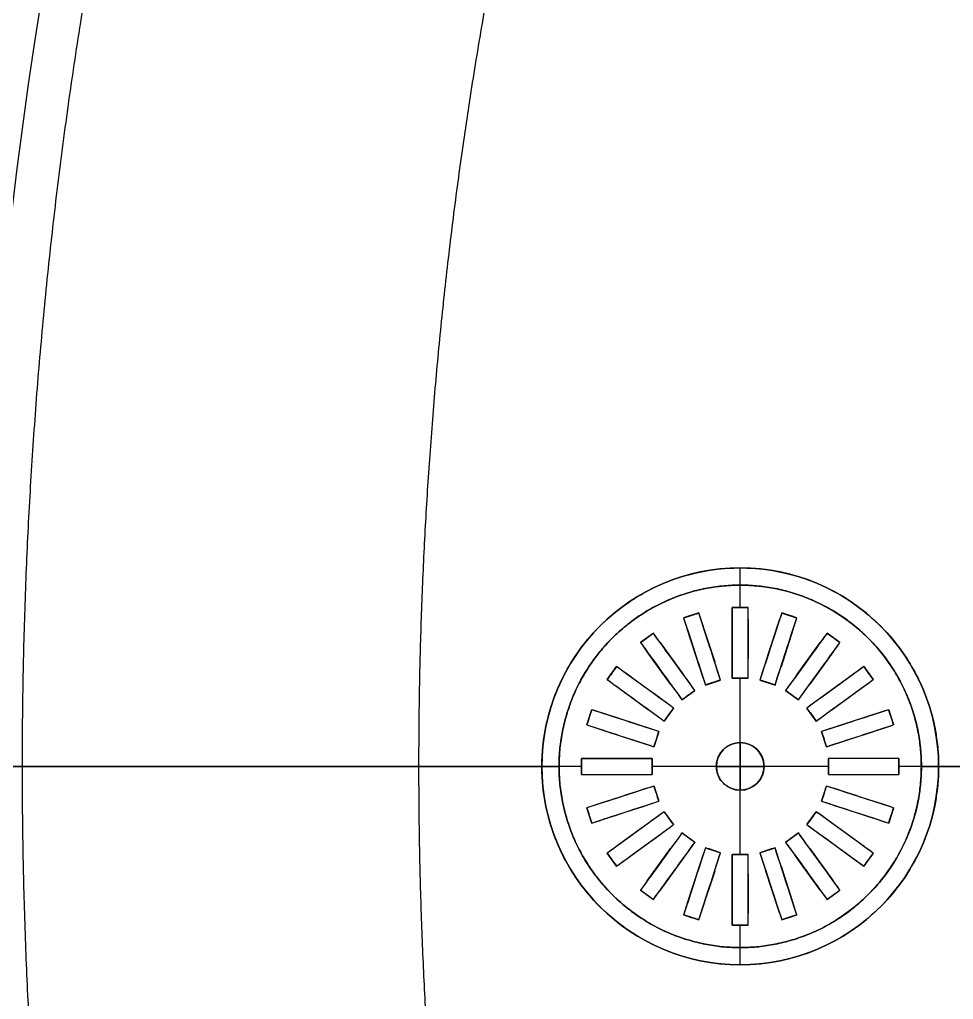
# Model space of a CAD drawing. Header units: millimetres. Extents: x -498.9 to -420.9, y -451.4 to -407.9.
# Drawn here: x -458.61 to -446.84, y -432.58 to -420.24 of the extents above; entities that cross this region are included whole.
import ezdxf

# ---------------------------------------------------------------- set-up
doc = ezdxf.new("R2010")
doc.units = ezdxf.units.MM
doc.header["$MEASUREMENT"] = 0
doc.layers.add('2D', color=7, linetype='Continuous')

# ---------------------------------------------------------------- blocks, each defined once
blk = doc.blocks.new('DREZ ETX 614')
for p, q in [((226.019, 147.798, 0.39), (226.019, 147.798, 0.495)), ((226.019, 147.581), (226.019, 147.581, 0.5)), ((225.919, 147.298, 0.246), (225.919, 147.298, 0.349)), ((225.919, 147.298, 0.297), (226.12, 147.298, 0.297)), ((226.019, 147.298, 0.349), (226.019, 147.298, 0.245)), ((226.12, 147.298, 0.349), (226.12, 147.298, 0.246)), ((225.497, 147.231, 0.297), (225.305, 147.169, 0.297)), ((225.305, 147.169, 0.246), (225.305, 147.169, 0.349)), ((225.401, 147.2, 0.349), (225.401, 147.2, 0.245)), ((225.497, 147.231, 0.349), (225.497, 147.231, 0.246)), ((225.919, 146.651, 0.21), (225.919, 147.153, 0.21)), ((226.12, 147.153, 0.21), (226.12, 146.651, 0.21)), ((226.542, 147.231, 0.246), (226.542, 147.231, 0.349)), ((226.733, 147.169, 0.297), (226.542, 147.231, 0.297)), ((226.637, 147.2, 0.349), (226.637, 147.2, 0.245)), ((226.733, 147.169, 0.349), (226.733, 147.169, 0.246)), ((225.505, 146.554, 0.21), (225.35, 147.031, 0.21)), ((225.541, 147.093, 0.21), (225.697, 146.616, 0.21)), ((226.342, 146.616, 0.21), (226.497, 147.093, 0.21)), ((226.688, 147.031, 0.21), (226.533, 146.554, 0.21)), ((224.925, 146.975, 0.297), (224.762, 146.857, 0.297)), ((224.844, 146.916, 0.349), (224.844, 146.916, 0.245)), ((224.925, 146.975, 0.349), (224.925, 146.975, 0.246)), ((227.113, 146.975, 0.246), (227.113, 146.975, 0.349)), ((227.276, 146.857, 0.297), (227.113, 146.975, 0.297)), ((227.195, 146.916, 0.349), (227.195, 146.916, 0.245)), ((224.762, 146.857, 0.349), (224.762, 146.857, 0.246)), ((225.01, 146.858, 0.21), (225.305, 146.452, 0.21)), ((225.634, 146.808, 0.146), (225.634, 146.808, 0.248)), ((225.919, 146.853, 0.146), (225.919, 146.853, 0.248)), ((226.12, 146.853, 0.146), (226.12, 146.853, 0.248)), ((226.404, 146.808, 0.146), (226.404, 146.808, 0.248)), ((226.733, 146.452, 0.21), (227.028, 146.858, 0.21)), ((227.276, 146.857, 0.349), (227.276, 146.857, 0.246)), ((225.142, 146.334, 0.21), (224.847, 146.74, 0.21)), ((225.443, 146.746, 0.146), (225.443, 146.746, 0.248)), ((226.595, 146.746, 0.146), (226.595, 146.746, 0.248)), ((227.191, 146.74, 0.21), (226.896, 146.334, 0.21)), ((224.342, 146.392, 0.297), (224.46, 146.555, 0.297)), ((224.46, 146.555, 0.349), (224.46, 146.555, 0.246)), ((225.186, 146.615, 0.146), (225.186, 146.615, 0.248)), ((226.852, 146.615, 0.146), (226.852, 146.615, 0.248)), ((227.578, 146.555, 0.246), (227.578, 146.555, 0.349)), ((227.578, 146.555, 0.297), (227.696, 146.392, 0.297)), ((224.342, 146.392, 0.246), (224.342, 146.392, 0.349)), ((224.401, 146.474, 0.245), (224.401, 146.474, 0.349)), ((224.983, 146.175, 0.21), (224.577, 146.47, 0.21)), ((225.024, 146.497, 0.146), (225.024, 146.497, 0.248)), ((225.58, 146.323, 0.121), (225.771, 146.385, 0.121)), ((225.771, 146.385, 0.072), (225.771, 146.385, 0.173)), ((225.919, 146.408, 0.173), (225.919, 146.408, 0.072)), ((225.919, 146.408, 0.121), (226.12, 146.408, 0.121)), ((226.019, 146.408, 0.07), (226.019, 146.408, 0.173)), ((226.12, 146.408, 0.072), (226.12, 146.408, 0.173)), ((226.267, 146.385, 0.072), (226.267, 146.385, 0.173)), ((226.267, 146.385, 0.121), (226.458, 146.323, 0.121)), ((227.015, 146.497, 0.146), (227.015, 146.497, 0.248)), ((227.461, 146.47, 0.21), (227.055, 146.175, 0.21)), ((227.637, 146.474, 0.245), (227.637, 146.474, 0.349)), ((227.696, 146.392, 0.349), (227.696, 146.392, 0.246)), ((224.459, 146.307, 0.21), (224.865, 146.012, 0.21)), ((224.82, 146.293, 0.248), (224.82, 146.293, 0.146)), ((225.58, 146.323, 0.072), (225.58, 146.323, 0.173)), ((225.676, 146.354, 0.173), (225.676, 146.354, 0.07)), ((226.362, 146.354, 0.173), (226.362, 146.354, 0.07)), ((226.458, 146.323, 0.173), (226.458, 146.323, 0.072)), ((227.173, 146.012, 0.21), (227.579, 146.307, 0.21)), ((227.218, 146.293, 0.248), (227.218, 146.293, 0.146)), ((225.285, 146.137, 0.121), (225.448, 146.255, 0.121)), ((225.285, 146.137, 0.173), (225.285, 146.137, 0.072)), ((225.366, 146.196, 0.173), (225.366, 146.196, 0.07)), ((225.448, 146.255, 0.173), (225.448, 146.255, 0.072)), ((226.59, 146.255, 0.072), (226.59, 146.255, 0.173)), ((226.59, 146.255, 0.121), (226.753, 146.137, 0.121)), ((226.672, 146.196, 0.173), (226.672, 146.196, 0.07)), ((226.753, 146.137, 0.173), (226.753, 146.137, 0.072)), ((224.702, 146.131, 0.248), (224.702, 146.131, 0.146)), ((225.18, 146.032, 0.121), (225.062, 145.869, 0.121)), ((225.18, 146.032, 0.072), (225.18, 146.032, 0.173)), ((226.858, 146.032, 0.072), (226.858, 146.032, 0.173)), ((226.977, 145.869, 0.121), (226.858, 146.032, 0.121)), ((227.336, 146.131, 0.248), (227.336, 146.131, 0.146)), ((224.086, 145.82, 0.297), (224.148, 146.012, 0.297)), ((224.117, 145.916, 0.245), (224.117, 145.916, 0.349)), ((224.148, 146.012, 0.246), (224.148, 146.012, 0.349)), ((224.763, 145.812, 0.21), (224.286, 145.967, 0.21)), ((225.121, 145.951, 0.07), (225.121, 145.951, 0.173)), ((226.917, 145.951, 0.07), (226.917, 145.951, 0.173)), ((227.752, 145.967, 0.21), (227.275, 145.812, 0.21)), ((227.89, 146.012, 0.246), (227.89, 146.012, 0.349)), ((227.89, 146.012, 0.297), (227.952, 145.82, 0.297)), ((227.921, 145.916, 0.245), (227.921, 145.916, 0.349)), ((224.086, 145.82, 0.349), (224.086, 145.82, 0.246)), ((224.224, 145.776, 0.21), (224.701, 145.621, 0.21)), ((224.571, 145.874, 0.248), (224.571, 145.874, 0.146)), ((225.062, 145.869, 0.173), (225.062, 145.869, 0.072)), ((226.977, 145.869, 0.072), (226.977, 145.869, 0.173)), ((227.337, 145.621, 0.21), (227.814, 145.776, 0.21)), ((227.467, 145.874, 0.248), (227.467, 145.874, 0.146)), ((227.952, 145.82, 0.246), (227.952, 145.82, 0.349)), ((224.509, 145.683, 0.248), (224.509, 145.683, 0.146)), ((224.994, 145.737, 0.121), (224.932, 145.546, 0.121)), ((224.994, 145.737, 0.072), (224.994, 145.737, 0.173)), ((227.044, 145.737, 0.072), (227.044, 145.737, 0.173)), ((227.106, 145.546, 0.121), (227.044, 145.737, 0.121)), ((227.529, 145.683, 0.248), (227.529, 145.683, 0.146)), ((224.932, 145.546, 0.072), (224.932, 145.546, 0.173)), ((224.963, 145.641, 0.07), (224.963, 145.641, 0.173)), ((226.019, 145.598, 0.1), (226.019, 145.598, 0.7)), ((226.019, 144.998), (226.019, 145.598)), ((227.075, 145.641, 0.07), (227.075, 145.641, 0.173)), ((227.106, 145.546, 0.173), (227.106, 145.546, 0.072)), ((224.019, 145.398, 0.246), (224.019, 145.398, 0.349)), ((224.019, 145.197, 0.297), (224.019, 145.398, 0.297)), ((224.666, 145.398, 0.21), (224.164, 145.398, 0.21)), ((224.464, 145.398, 0.248), (224.464, 145.398, 0.146)), ((224.909, 145.398, 0.072), (224.909, 145.398, 0.173)), ((224.909, 145.398, 0.121), (224.909, 145.197, 0.121)), ((227.13, 145.398, 0.173), (227.13, 145.398, 0.072)), ((227.13, 145.197, 0.121), (227.13, 145.398, 0.121)), ((227.874, 145.398, 0.21), (227.372, 145.398, 0.21)), ((227.574, 145.398, 0.248), (227.574, 145.398, 0.146)), ((228.019, 145.398, 0.246), (228.019, 145.398, 0.349)), ((228.019, 145.398, 0.297), (228.019, 145.197, 0.297)), ((176.614, 145.298), (223.736, 145.298)), ((216.973, 145.298, 5.238), (216.435, 145.298, 15.5)), ((223.736, 145.298, 0.5), (221.966, 145.298, 0.5)), ((223.519, 145.298, 0.39), (223.519, 145.298, 0.495)), ((223.736, 145.298), (223.736, 145.298, 0.5)), ((224.019, 145.298, 0.245), (224.019, 145.298, 0.349)), ((224.909, 145.298, 0.07), (224.909, 145.298, 0.173)), ((225.719, 145.298, 0.1), (225.719, 145.298, 0.7)), ((226.319, 145.298), (225.719, 145.298)), ((226.319, 145.298, 0.1), (226.319, 145.298, 0.7)), ((227.13, 145.298, 0.07), (227.13, 145.298, 0.173)), ((228.019, 145.298, 0.245), (228.019, 145.298, 0.349)), ((228.302, 145.298), (228.302, 145.298, 0.5)), ((247.333, 145.298, 0.5), (228.302, 145.298, 0.5)), ((228.302, 145.298), (254.614, 145.298)), ((228.519, 145.298, 0.39), (228.519, 145.298, 0.495)), ((224.019, 145.197, 0.349), (224.019, 145.197, 0.246)), ((224.164, 145.197, 0.21), (224.666, 145.197, 0.21)), ((224.464, 145.197, 0.248), (224.464, 145.197, 0.146)), ((224.909, 145.197, 0.072), (224.909, 145.197, 0.173)), ((227.13, 145.197, 0.072), (227.13, 145.197, 0.173)), ((227.372, 145.197, 0.21), (227.874, 145.197, 0.21)), ((227.574, 145.197, 0.248), (227.574, 145.197, 0.146)), ((228.019, 145.197, 0.349), (228.019, 145.197, 0.246)), ((224.932, 145.05, 0.173), (224.932, 145.05, 0.072)), ((224.932, 145.05, 0.121), (224.994, 144.859, 0.121)), ((227.044, 144.859, 0.121), (227.106, 145.05, 0.121)), ((227.106, 145.05, 0.072), (227.106, 145.05, 0.173)), ((224.701, 144.975, 0.21), (224.224, 144.82, 0.21)), ((224.509, 144.913, 0.248), (224.509, 144.913, 0.146)), ((224.963, 144.955, 0.07), (224.963, 144.955, 0.173)), ((226.019, 144.998, 0.1), (226.019, 144.998, 0.7)), ((227.075, 144.955, 0.07), (227.075, 144.955, 0.173)), ((227.814, 144.82, 0.21), (227.337, 144.975, 0.21)), ((227.529, 144.913, 0.248), (227.529, 144.913, 0.146)), ((224.286, 144.629, 0.21), (224.763, 144.784, 0.21)), ((224.994, 144.859, 0.072), (224.994, 144.859, 0.173)), ((227.044, 144.859, 0.173), (227.044, 144.859, 0.072)), ((227.275, 144.784, 0.21), (227.752, 144.629, 0.21)), ((224.086, 144.776, 0.246), (224.086, 144.776, 0.349)), ((224.148, 144.584, 0.297), (224.086, 144.776, 0.297)), ((224.117, 144.68, 0.245), (224.117, 144.68, 0.349)), ((224.571, 144.722, 0.248), (224.571, 144.722, 0.146)), ((225.062, 144.727, 0.173), (225.062, 144.727, 0.072)), ((225.062, 144.727, 0.121), (225.18, 144.564, 0.121)), ((226.858, 144.564, 0.121), (226.977, 144.727, 0.121)), ((226.977, 144.727, 0.072), (226.977, 144.727, 0.173)), ((227.467, 144.722, 0.248), (227.467, 144.722, 0.146)), ((227.952, 144.776, 0.297), (227.89, 144.584, 0.297)), ((227.921, 144.68, 0.245), (227.921, 144.68, 0.349)), ((227.952, 144.776, 0.349), (227.952, 144.776, 0.246)), ((224.148, 144.584, 0.246), (224.148, 144.584, 0.349)), ((224.865, 144.584, 0.21), (224.459, 144.289, 0.21)), ((225.121, 144.645, 0.07), (225.121, 144.645, 0.173)), ((225.18, 144.564, 0.173), (225.18, 144.564, 0.072)), ((226.858, 144.564, 0.072), (226.858, 144.564, 0.173)), ((226.917, 144.645, 0.07), (226.917, 144.645, 0.173)), ((227.579, 144.289, 0.21), (227.173, 144.584, 0.21)), ((227.89, 144.584, 0.349), (227.89, 144.584, 0.246)), ((224.577, 144.126, 0.21), (224.983, 144.421, 0.21)), ((224.702, 144.465, 0.248), (224.702, 144.465, 0.146)), ((225.285, 144.459, 0.072), (225.285, 144.459, 0.173)), ((225.448, 144.341, 0.121), (225.285, 144.459, 0.121)), ((226.753, 144.459, 0.121), (226.59, 144.341, 0.121)), ((226.753, 144.459, 0.173), (226.753, 144.459, 0.072)), ((227.055, 144.421, 0.21), (227.461, 144.126, 0.21)), ((227.336, 144.465, 0.248), (227.336, 144.465, 0.146)), ((224.82, 144.303, 0.248), (224.82, 144.303, 0.146)), ((225.366, 144.4, 0.173), (225.366, 144.4, 0.07)), ((225.448, 144.341, 0.072), (225.448, 144.341, 0.173)), ((226.59, 144.341, 0.072), (226.59, 144.341, 0.173)), ((226.672, 144.4, 0.173), (226.672, 144.4, 0.07)), ((227.218, 144.303, 0.248), (227.218, 144.303, 0.146)), ((224.342, 144.204, 0.246), (224.342, 144.204, 0.349)), ((224.46, 144.041, 0.297), (224.342, 144.204, 0.297)), ((224.847, 143.856, 0.21), (225.142, 144.262, 0.21)), ((225.58, 144.273, 0.072), (225.58, 144.273, 0.173)), ((225.771, 144.211, 0.121), (225.58, 144.273, 0.121)), ((225.676, 144.242, 0.173), (225.676, 144.242, 0.07)), ((225.771, 144.211, 0.072), (225.771, 144.211, 0.173)), ((225.919, 144.187, 0.072), (225.919, 144.187, 0.173)), ((226.12, 144.187, 0.121), (225.919, 144.187, 0.121)), ((226.019, 144.187, 0.173), (226.019, 144.187, 0.07)), ((226.12, 144.187, 0.173), (226.12, 144.187, 0.072)), ((226.458, 144.273, 0.121), (226.267, 144.211, 0.121)), ((226.267, 144.211, 0.173), (226.267, 144.211, 0.072)), ((226.362, 144.242, 0.173), (226.362, 144.242, 0.07)), ((226.458, 144.273, 0.173), (226.458, 144.273, 0.072)), ((226.896, 144.262, 0.21), (227.191, 143.856, 0.21)), ((227.696, 144.204, 0.297), (227.578, 144.041, 0.297)), ((227.696, 144.204, 0.349), (227.696, 144.204, 0.246)), ((224.401, 144.122, 0.245), (224.401, 144.122, 0.349)), ((224.46, 144.041, 0.349), (224.46, 144.041, 0.246)), ((225.305, 144.144, 0.21), (225.01, 143.738, 0.21)), ((225.024, 144.099, 0.146), (225.024, 144.099, 0.248)), ((225.35, 143.565, 0.21), (225.505, 144.042, 0.21)), ((226.533, 144.042, 0.21), (226.688, 143.565, 0.21)), ((227.028, 143.738, 0.21), (226.733, 144.144, 0.21)), ((227.015, 144.099, 0.146), (227.015, 144.099, 0.248)), ((227.578, 144.041, 0.349), (227.578, 144.041, 0.246)), ((227.637, 144.122, 0.245), (227.637, 144.122, 0.349)), ((225.186, 143.981, 0.146), (225.186, 143.981, 0.248)), ((225.697, 143.98, 0.21), (225.541, 143.503, 0.21)), ((225.919, 143.443, 0.21), (225.919, 143.945, 0.21)), ((226.12, 143.945, 0.21), (226.12, 143.443, 0.21)), ((226.497, 143.503, 0.21), (226.342, 143.98, 0.21)), ((226.852, 143.981, 0.146), (226.852, 143.981, 0.248)), ((225.443, 143.85, 0.146), (225.443, 143.85, 0.248)), ((226.595, 143.85, 0.146), (226.595, 143.85, 0.248)), ((224.762, 143.739, 0.349), (224.762, 143.739, 0.246)), ((224.762, 143.739, 0.297), (224.925, 143.621, 0.297)), ((224.844, 143.68, 0.349), (224.844, 143.68, 0.245)), ((225.634, 143.788, 0.146), (225.634, 143.788, 0.248)), ((225.919, 143.743, 0.146), (225.919, 143.743, 0.248)), ((226.12, 143.743, 0.146), (226.12, 143.743, 0.248)), ((226.404, 143.788, 0.146), (226.404, 143.788, 0.248)), ((227.113, 143.621, 0.297), (227.276, 143.739, 0.297)), ((227.195, 143.68, 0.349), (227.195, 143.68, 0.245)), ((227.276, 143.739, 0.349), (227.276, 143.739, 0.246)), ((224.925, 143.621, 0.246), (224.925, 143.621, 0.349)), ((227.113, 143.621, 0.349), (227.113, 143.621, 0.246)), ((225.305, 143.427, 0.349), (225.305, 143.427, 0.246)), ((225.305, 143.427, 0.297), (225.497, 143.365, 0.297)), ((226.542, 143.365, 0.297), (226.733, 143.427, 0.297)), ((226.733, 143.427, 0.349), (226.733, 143.427, 0.246)), ((225.401, 143.396, 0.349), (225.401, 143.396, 0.245)), ((225.497, 143.365, 0.349), (225.497, 143.365, 0.246)), ((225.919, 143.298, 0.349), (225.919, 143.298, 0.246)), ((225.919, 143.298, 0.297), (226.12, 143.298, 0.297)), ((226.019, 143.298, 0.349), (226.019, 143.298, 0.245)), ((226.12, 143.298, 0.246), (226.12, 143.298, 0.349)), ((226.542, 143.365, 0.349), (226.542, 143.365, 0.246)), ((226.637, 143.396, 0.349), (226.637, 143.396, 0.245)), ((226.019, 143.015), (226.019, 143.015, 0.5)), ((226.019, 142.798, 0.39), (226.019, 142.798, 0.495))]:
    blk.add_line(p, q)
for centre, radius in [((226.019, 145.298, 0.442), 2.5), ((226.019, 145.298, 0.25), 2.283), ((226.019, 145.298, 0.4), 0.3)]:
    blk.add_circle(centre, radius)
for centre, radius, start, end in [((277.149, 145.298, 15.5), 60.714, 163.7398, 196.2602), ((226.019, 145.298, 0.495), 2.5, 0, 180), ((226.019, 145.298, 0.7), 0.3, 0, 180), ((226.019, 145.298, 0.1), 0.3, 0, 180), ((226.019, 145.298, 0.7), 0.3, 0, 180), ((226.019, 145.298, 0.495), 2.5, 180, 0), ((226.019, 145.298, 0.7), 0.3, 180, 0), ((226.019, 145.298, 0.1), 0.3, 180, 0)]:
    blk.add_arc(centre, radius, start, end)
at = {"extrusion": (1, 0, 0)}
for centre, radius, start, end in [((145.298, 8.094, 226.019), 8, 284.4774, 288.21), ((145.298, 8.094, 226.019), 8.1, 284.2961, 287.9774), ((145.298, 8.094, 225.919), 8.099, 277.8805, 284.2961), ((145.298, 8.094, 226.12), 8.099, 277.8805, 284.2961), ((145.298, 8.094, 226.019), 8.1, 272.1226, 277.8805), ((145.298, 8.094, 226.019), 8, 272.1491, 277.9787), ((145.298, 0.7, 226.019), 0.3, 360, 90), ((145.298, 0.7, 226.019), 0.3, 90, 180), ((145.298, 8.094, 226.019), 8, 262.0213, 267.8509), ((145.298, 8.094, 226.019), 8.1, 262.1195, 267.8774), ((145.298, 8.094, 225.919), 8.099, 255.7039, 262.1195), ((145.298, 8.094, 226.12), 8.099, 255.7039, 262.1195), ((145.298, 8.094, 226.019), 8, 251.79, 255.5226), ((145.298, 8.094, 226.019), 8.1, 252.0226, 255.7039)]:
    blk.add_arc(centre, radius, start, end, dxfattribs=at)
at = {"extrusion": (0, 1, 0)}
for centre, radius, start, end in [((-226.019, 8.094, 145.298), 8, 284.4775, 288.21), ((-226.019, 8.094, 145.298), 8.1, 284.2949, 287.9774), ((-226.019, 8.094, 145.298), 8, 272.1491, 277.979), ((-226.019, 8.094, 145.298), 8.1, 272.1226, 277.8799), ((-226.019, 0.7, 145.298), 0.3, 0, 90), ((-226.019, 0.7, 145.298), 0.3, 90, 180), ((-226.019, 8.094, 145.298), 8, 262.0213, 267.8509), ((-226.019, 8.094, 145.298), 8.1, 262.1201, 267.8774), ((-226.019, 8.094, 145.298), 8, 251.79, 255.5226), ((-226.019, 8.094, 145.298), 8.1, 252.0226, 255.7051)]:
    blk.add_arc(centre, radius, start, end, dxfattribs=at)
for points, weights, knots in [([(219.38, 128.449, 5.238), (216.973, 136.701, 5.238), (216.973, 145.298, 5.238), (216.973, 153.895, 5.238), (219.38, 162.147, 5.238)], [0.890772985751, 0.924613361274, 0.979325846158, 0.924613361274, 0.890772985751], [-0.2837941, -0.2837941, -0.2837941, 0, 0, 0.2837941, 0.2837941, 0.2837941]), ([(223.897, 159.767, 0.5), (221.966, 152.661, 0.5), (221.966, 145.298, 0.5), (221.966, 137.935, 0.5), (223.897, 130.829, 0.5)], [0.913980818423, 0.947624597244, 1, 0.947624597244, 0.913980818423], [-0.265301, -0.265301, -0.265301, 0, 0, 0.265301, 0.265301, 0.265301]), ([(228.302, 145.298, 0.5), (228.302, 147.581, 0.5), (226.019, 147.581, 0.5), (223.736, 147.581, 0.5), (223.736, 145.298, 0.5)], [1, 0.707106781187, 1, 0.707106781187, 1], [-6.283185, -6.283185, -6.283185, -4.712389, -4.712389, -3.141593, -3.141593, -3.141593]), ([(223.736, 145.298), (223.736, 147.581), (226.019, 147.581), (228.302, 147.581), (228.302, 145.298)], [1, 0.707106781187, 1, 0.707106781187, 1], [-3.141593, -3.141593, -3.141593, -1.570796, -1.570796, 0, 0, 0]), ([(223.736, 145.298, 0.5), (223.736, 143.015, 0.5), (226.019, 143.015, 0.5), (228.302, 143.015, 0.5), (228.302, 145.298, 0.5)], [1, 0.707106781187, 1, 0.707106781187, 1], [-3.141593, -3.141593, -3.141593, -1.570796, -1.570796, 0, 0, 0]), ([(228.302, 145.298), (228.302, 143.015), (226.019, 143.015), (223.736, 143.015), (223.736, 145.298)], [1, 0.707106781187, 1, 0.707106781187, 1], [-6.283185, -6.283185, -6.283185, -4.712389, -4.712389, -3.141593, -3.141593, -3.141593])]:
    blk.add_rational_spline(points, weights, degree=2, knots=knots)
for points, knots in [([(223.519, 145.298, 0.39), (223.519, 145.408, 0.39), (223.525, 145.491, 0.39), (223.542, 145.648, 0.39), (223.553, 145.712, 0.39), (223.586, 145.883, 0.39), (223.609, 145.968, 0.39), (223.682, 146.2, 0.39), (223.732, 146.314, 0.39), (223.833, 146.516, 0.39), (223.885, 146.603, 0.39), (223.988, 146.758, 0.39), (224.04, 146.828, 0.39), (224.196, 147.017, 0.39), (224.301, 147.119, 0.39), (224.512, 147.298, 0.39), (224.618, 147.372, 0.39), (224.938, 147.566, 0.39), (225.154, 147.654, 0.39), (225.586, 147.771, 0.39), (225.802, 147.798, 0.39), (226.236, 147.798, 0.39), (226.452, 147.771, 0.39), (226.884, 147.654, 0.39), (227.099, 147.567, 0.39), (227.419, 147.373, 0.39), (227.525, 147.298, 0.39), (227.737, 147.12, 0.39), (227.842, 147.017, 0.39), (227.998, 146.828, 0.39), (228.05, 146.759, 0.39), (228.153, 146.603, 0.39), (228.205, 146.517, 0.39), (228.306, 146.314, 0.39), (228.356, 146.2, 0.39), (228.429, 145.969, 0.39), (228.452, 145.883, 0.39), (228.485, 145.712, 0.39), (228.496, 145.648, 0.39), (228.513, 145.491, 0.39), (228.519, 145.408, 0.39), (228.519, 145.298, 0.39)], [-3.141593, -3.141593, -3.141593, -3.141593, -3.117025, -3.117025, -3.092456, -3.092456, -3.04332, -3.04332, -2.945048, -2.945048, -2.846775, -2.846775, -2.748503, -2.748503, -2.552352, -2.552352, -2.356202, -2.356202, -1.963523, -1.963523, -1.570796, -1.570796, -1.178365, -1.178365, -0.785927, -0.785927, -0.589692, -0.589692, -0.393457, -0.393457, -0.295093, -0.295093, -0.196729, -0.196729, -0.098364, -0.098364, -0.049182, -0.049182, -0.024591, -0.024591, 0, 0, 0, 0]), ([(225.919, 147.298, 0.349), (225.919, 147.164, 0.314), (225.919, 147.01, 0.279), (225.919, 146.701, 0.218), (225.919, 146.546, 0.192), (225.919, 146.408, 0.173)], [-0.2527006, -0.2527006, -0.2527006, -0.2527006, -0.1959771, -0.1959771, -0.1392709, -0.1392709, -0.1392709, -0.1392709]), ([(226.12, 146.408, 0.173), (226.12, 146.546, 0.192), (226.12, 146.701, 0.218), (226.12, 147.01, 0.279), (226.12, 147.164, 0.314), (226.12, 147.298, 0.349)], [-3.0023217, -3.0023217, -3.0023217, -3.0023217, -2.945621, -2.945621, -2.888892, -2.888892, -2.888892, -2.888892]), ([(225.305, 147.169, 0.349), (225.347, 147.041, 0.314), (225.394, 146.895, 0.279), (225.49, 146.602, 0.218), (225.538, 146.454, 0.192), (225.58, 146.323, 0.173)], [-0.2527006, -0.2527006, -0.2527006, -0.2527006, -0.1959771, -0.1959771, -0.1392709, -0.1392709, -0.1392709, -0.1392709]), ([(225.771, 146.385, 0.173), (225.729, 146.516, 0.192), (225.681, 146.664, 0.218), (225.586, 146.957, 0.279), (225.538, 147.103, 0.314), (225.497, 147.231, 0.349)], [-3.0023217, -3.0023217, -3.0023217, -3.0023217, -2.945621, -2.945621, -2.888892, -2.888892, -2.888892, -2.888892]), ([(226.542, 147.231, 0.349), (226.5, 147.103, 0.314), (226.453, 146.957, 0.279), (226.357, 146.664, 0.218), (226.309, 146.516, 0.192), (226.267, 146.385, 0.173)], [-0.2527006, -0.2527006, -0.2527006, -0.2527006, -0.1959771, -0.1959771, -0.1392709, -0.1392709, -0.1392709, -0.1392709]), ([(226.458, 146.323, 0.173), (226.5, 146.454, 0.192), (226.548, 146.602, 0.218), (226.644, 146.895, 0.279), (226.691, 147.041, 0.314), (226.733, 147.169, 0.349)], [-3.0023217, -3.0023217, -3.0023217, -3.0023217, -2.945621, -2.945621, -2.888892, -2.888892, -2.888892, -2.888892]), ([(225.448, 146.255, 0.173), (225.367, 146.367, 0.192), (225.276, 146.492, 0.218), (225.094, 146.742, 0.279), (225.004, 146.866, 0.314), (224.925, 146.975, 0.349)], [-6.1439144, -6.1439144, -6.1439144, -6.1439144, -6.0872137, -6.0872137, -6.0304847, -6.0304847, -6.0304847, -6.0304847]), ([(227.113, 146.975, 0.349), (227.034, 146.866, 0.314), (226.944, 146.742, 0.279), (226.763, 146.492, 0.218), (226.671, 146.367, 0.192), (226.59, 146.255, 0.173)], [-0.2527006, -0.2527006, -0.2527006, -0.2527006, -0.1959771, -0.1959771, -0.1392709, -0.1392709, -0.1392709, -0.1392709]), ([(224.762, 146.857, 0.349), (224.841, 146.748, 0.314), (224.931, 146.624, 0.279), (225.113, 146.374, 0.218), (225.204, 146.248, 0.192), (225.285, 146.137, 0.173)], [-3.3942933, -3.3942933, -3.3942933, -3.3942933, -3.3375698, -3.3375698, -3.2808636, -3.2808636, -3.2808636, -3.2808636]), ([(226.753, 146.137, 0.173), (226.834, 146.248, 0.192), (226.925, 146.374, 0.218), (227.107, 146.624, 0.279), (227.197, 146.748, 0.314), (227.276, 146.857, 0.349)], [-3.0023217, -3.0023217, -3.0023217, -3.0023217, -2.945621, -2.945621, -2.888892, -2.888892, -2.888892, -2.888892]), ([(225.18, 146.032, 0.173), (225.069, 146.113, 0.192), (224.943, 146.204, 0.218), (224.693, 146.386, 0.279), (224.569, 146.476, 0.314), (224.46, 146.555, 0.349)], [-6.1439144, -6.1439144, -6.1439144, -6.1439144, -6.0872137, -6.0872137, -6.0304847, -6.0304847, -6.0304847, -6.0304847]), ([(227.578, 146.555, 0.349), (227.469, 146.476, 0.314), (227.345, 146.386, 0.279), (227.095, 146.204, 0.218), (226.97, 146.113, 0.192), (226.858, 146.032, 0.173)], [-0.2527006, -0.2527006, -0.2527006, -0.2527006, -0.1959771, -0.1959771, -0.1392709, -0.1392709, -0.1392709, -0.1392709]), ([(224.342, 146.392, 0.349), (224.451, 146.313, 0.314), (224.575, 146.223, 0.279), (224.825, 146.041, 0.218), (224.95, 145.95, 0.192), (225.062, 145.869, 0.173)], [-3.3942933, -3.3942933, -3.3942933, -3.3942933, -3.3375698, -3.3375698, -3.2808636, -3.2808636, -3.2808636, -3.2808636]), ([(226.977, 145.869, 0.173), (227.088, 145.95, 0.192), (227.213, 146.041, 0.218), (227.463, 146.223, 0.279), (227.588, 146.313, 0.314), (227.696, 146.392, 0.349)], [-3.0023217, -3.0023217, -3.0023217, -3.0023217, -2.945621, -2.945621, -2.888892, -2.888892, -2.888892, -2.888892]), ([(224.994, 145.737, 0.173), (224.863, 145.779, 0.192), (224.716, 145.827, 0.218), (224.422, 145.923, 0.279), (224.276, 145.97, 0.314), (224.148, 146.012, 0.349)], [-6.1439144, -6.1439144, -6.1439144, -6.1439144, -6.0872137, -6.0872137, -6.0304847, -6.0304847, -6.0304847, -6.0304847]), ([(227.89, 146.012, 0.349), (227.762, 145.97, 0.314), (227.616, 145.923, 0.279), (227.323, 145.827, 0.218), (227.175, 145.779, 0.192), (227.044, 145.737, 0.173)], [-0.2527006, -0.2527006, -0.2527006, -0.2527006, -0.1959771, -0.1959771, -0.1392709, -0.1392709, -0.1392709, -0.1392709]), ([(224.086, 145.82, 0.349), (224.214, 145.779, 0.314), (224.36, 145.732, 0.279), (224.653, 145.636, 0.218), (224.801, 145.588, 0.192), (224.932, 145.546, 0.173)], [-3.3942933, -3.3942933, -3.3942933, -3.3942933, -3.3375698, -3.3375698, -3.2808636, -3.2808636, -3.2808636, -3.2808636]), ([(227.106, 145.546, 0.173), (227.237, 145.588, 0.192), (227.385, 145.636, 0.218), (227.679, 145.732, 0.279), (227.825, 145.779, 0.314), (227.952, 145.82, 0.349)], [-3.0023217, -3.0023217, -3.0023217, -3.0023217, -2.945621, -2.945621, -2.888892, -2.888892, -2.888892, -2.888892]), ([(228.019, 145.398, 0.349), (227.885, 145.398, 0.314), (227.731, 145.398, 0.279), (227.422, 145.399, 0.218), (227.267, 145.398, 0.192), (227.13, 145.398, 0.173)], [-0.2527006, -0.2527006, -0.2527006, -0.2527006, -0.1959771, -0.1959771, -0.1392709, -0.1392709, -0.1392709, -0.1392709]), ([(228.519, 145.298, 0.39), (228.519, 145.188, 0.39), (228.513, 145.105, 0.39), (228.496, 144.948, 0.39), (228.485, 144.884, 0.39), (228.452, 144.713, 0.39), (228.429, 144.628, 0.39), (228.357, 144.396, 0.39), (228.306, 144.282, 0.39), (228.205, 144.079, 0.39), (228.154, 143.993, 0.39), (228.05, 143.838, 0.39), (227.999, 143.768, 0.39), (227.842, 143.579, 0.39), (227.737, 143.477, 0.39), (227.526, 143.298, 0.39), (227.42, 143.224, 0.39), (227.1, 143.03, 0.39), (226.885, 142.942, 0.39), (226.453, 142.825, 0.39), (226.236, 142.798, 0.39), (225.802, 142.798, 0.39), (225.586, 142.825, 0.39), (225.154, 142.942, 0.39), (224.939, 143.029, 0.39), (224.619, 143.223, 0.39), (224.513, 143.298, 0.39), (224.302, 143.476, 0.39), (224.196, 143.579, 0.39), (224.04, 143.768, 0.39), (223.988, 143.837, 0.39), (223.885, 143.993, 0.39), (223.834, 144.079, 0.39), (223.732, 144.282, 0.39), (223.682, 144.396, 0.39), (223.609, 144.627, 0.39), (223.586, 144.712, 0.39), (223.553, 144.884, 0.39), (223.542, 144.948, 0.39), (223.525, 145.105, 0.39), (223.519, 145.188, 0.39), (223.519, 145.298, 0.39)], [-6.283185, -6.283185, -6.283185, -6.283185, -6.258617, -6.258617, -6.234049, -6.234049, -6.184913, -6.184913, -6.08664, -6.08664, -5.988368, -5.988368, -5.890095, -5.890095, -5.693945, -5.693945, -5.497795, -5.497795, -5.105116, -5.105116, -4.712389, -4.712389, -4.319957, -4.319957, -3.92752, -3.92752, -3.731285, -3.731285, -3.53505, -3.53505, -3.436686, -3.436686, -3.338321, -3.338321, -3.239957, -3.239957, -3.190775, -3.190775, -3.166184, -3.166184, -3.141593, -3.141593, -3.141593, -3.141593]), ([(227.13, 145.197, 0.173), (227.267, 145.197, 0.192), (227.422, 145.197, 0.218), (227.731, 145.198, 0.279), (227.885, 145.197, 0.314), (228.019, 145.197, 0.349)], [-3.0023217, -3.0023217, -3.0023217, -3.0023217, -2.945621, -2.945621, -2.888892, -2.888892, -2.888892, -2.888892]), ([(224.932, 145.05, 0.173), (224.801, 145.008, 0.192), (224.653, 144.96, 0.218), (224.36, 144.864, 0.279), (224.214, 144.817, 0.314), (224.086, 144.776, 0.349)], [-6.1439144, -6.1439144, -6.1439144, -6.1439144, -6.0872137, -6.0872137, -6.0304847, -6.0304847, -6.0304847, -6.0304847]), ([(227.952, 144.776, 0.349), (227.825, 144.817, 0.314), (227.679, 144.864, 0.279), (227.385, 144.96, 0.218), (227.237, 145.008, 0.192), (227.106, 145.05, 0.173)], [-0.2527006, -0.2527006, -0.2527006, -0.2527006, -0.1959771, -0.1959771, -0.1392709, -0.1392709, -0.1392709, -0.1392709]), ([(224.148, 144.584, 0.349), (224.276, 144.626, 0.314), (224.422, 144.673, 0.279), (224.716, 144.769, 0.218), (224.863, 144.817, 0.192), (224.994, 144.859, 0.173)], [-3.3942933, -3.3942933, -3.3942933, -3.3942933, -3.3375698, -3.3375698, -3.2808636, -3.2808636, -3.2808636, -3.2808636]), ([(227.044, 144.859, 0.173), (227.175, 144.817, 0.192), (227.323, 144.769, 0.218), (227.616, 144.673, 0.279), (227.762, 144.626, 0.314), (227.89, 144.584, 0.349)], [-3.0023217, -3.0023217, -3.0023217, -3.0023217, -2.945621, -2.945621, -2.888892, -2.888892, -2.888892, -2.888892]), ([(225.062, 144.727, 0.173), (224.95, 144.646, 0.192), (224.825, 144.554, 0.218), (224.575, 144.373, 0.279), (224.451, 144.283, 0.314), (224.342, 144.204, 0.349)], [-6.1439144, -6.1439144, -6.1439144, -6.1439144, -6.0872137, -6.0872137, -6.0304847, -6.0304847, -6.0304847, -6.0304847]), ([(227.696, 144.204, 0.349), (227.588, 144.283, 0.314), (227.463, 144.373, 0.279), (227.213, 144.554, 0.218), (227.088, 144.646, 0.192), (226.977, 144.727, 0.173)], [-0.2527006, -0.2527006, -0.2527006, -0.2527006, -0.1959771, -0.1959771, -0.1392709, -0.1392709, -0.1392709, -0.1392709]), ([(224.46, 144.041, 0.349), (224.569, 144.12, 0.314), (224.693, 144.21, 0.279), (224.943, 144.392, 0.218), (225.069, 144.483, 0.192), (225.18, 144.564, 0.173)], [-3.3942933, -3.3942933, -3.3942933, -3.3942933, -3.3375698, -3.3375698, -3.2808636, -3.2808636, -3.2808636, -3.2808636]), ([(226.858, 144.564, 0.173), (226.97, 144.483, 0.192), (227.095, 144.392, 0.218), (227.345, 144.21, 0.279), (227.469, 144.12, 0.314), (227.578, 144.041, 0.349)], [-3.0023217, -3.0023217, -3.0023217, -3.0023217, -2.945621, -2.945621, -2.888892, -2.888892, -2.888892, -2.888892]), ([(225.285, 144.459, 0.173), (225.204, 144.348, 0.192), (225.113, 144.222, 0.218), (224.931, 143.972, 0.279), (224.841, 143.848, 0.314), (224.762, 143.739, 0.349)], [-6.1439144, -6.1439144, -6.1439144, -6.1439144, -6.0872137, -6.0872137, -6.0304847, -6.0304847, -6.0304847, -6.0304847]), ([(227.276, 143.739, 0.349), (227.197, 143.848, 0.314), (227.107, 143.972, 0.279), (226.925, 144.222, 0.218), (226.834, 144.347, 0.192), (226.753, 144.459, 0.173)], [-0.2527006, -0.2527006, -0.2527006, -0.2527006, -0.1959771, -0.1959771, -0.1392709, -0.1392709, -0.1392709, -0.1392709]), ([(224.925, 143.621, 0.349), (225.004, 143.729, 0.314), (225.094, 143.854, 0.279), (225.276, 144.104, 0.218), (225.367, 144.229, 0.192), (225.448, 144.341, 0.173)], [-3.3942933, -3.3942933, -3.3942933, -3.3942933, -3.3375698, -3.3375698, -3.2808636, -3.2808636, -3.2808636, -3.2808636]), ([(226.59, 144.341, 0.173), (226.671, 144.229, 0.192), (226.763, 144.104, 0.218), (226.944, 143.854, 0.279), (227.034, 143.73, 0.314), (227.113, 143.621, 0.349)], [-3.0023217, -3.0023217, -3.0023217, -3.0023217, -2.945621, -2.945621, -2.888892, -2.888892, -2.888892, -2.888892]), ([(225.58, 144.273, 0.173), (225.538, 144.142, 0.192), (225.49, 143.994, 0.218), (225.394, 143.701, 0.279), (225.347, 143.555, 0.314), (225.305, 143.427, 0.349)], [-6.1439144, -6.1439144, -6.1439144, -6.1439144, -6.0872137, -6.0872137, -6.0304847, -6.0304847, -6.0304847, -6.0304847]), ([(225.497, 143.365, 0.349), (225.538, 143.493, 0.314), (225.586, 143.638, 0.279), (225.681, 143.932, 0.218), (225.729, 144.08, 0.192), (225.771, 144.211, 0.173)], [-3.3942933, -3.3942933, -3.3942933, -3.3942933, -3.3375698, -3.3375698, -3.2808636, -3.2808636, -3.2808636, -3.2808636]), ([(225.919, 144.187, 0.173), (225.919, 144.05, 0.192), (225.919, 143.895, 0.218), (225.919, 143.586, 0.279), (225.919, 143.432, 0.314), (225.919, 143.298, 0.349)], [-6.1439144, -6.1439144, -6.1439144, -6.1439144, -6.0872137, -6.0872137, -6.0304847, -6.0304847, -6.0304847, -6.0304847]), ([(226.12, 143.298, 0.349), (226.12, 143.432, 0.314), (226.12, 143.586, 0.279), (226.12, 143.895, 0.218), (226.12, 144.05, 0.192), (226.12, 144.187, 0.173)], [-3.3942933, -3.3942933, -3.3942933, -3.3942933, -3.3375698, -3.3375698, -3.2808636, -3.2808636, -3.2808636, -3.2808636]), ([(226.267, 144.211, 0.173), (226.309, 144.08, 0.192), (226.357, 143.932, 0.218), (226.453, 143.639, 0.279), (226.5, 143.493, 0.314), (226.542, 143.365, 0.349)], [-6.1439144, -6.1439144, -6.1439144, -6.1439144, -6.0872137, -6.0872137, -6.0304847, -6.0304847, -6.0304847, -6.0304847]), ([(226.733, 143.427, 0.349), (226.691, 143.555, 0.314), (226.644, 143.701, 0.279), (226.548, 143.994, 0.218), (226.5, 144.142, 0.192), (226.458, 144.273, 0.173)], [-3.3942933, -3.3942933, -3.3942933, -3.3942933, -3.3375698, -3.3375698, -3.2808636, -3.2808636, -3.2808636, -3.2808636])]:
    blk.add_open_spline(points, degree=3, knots=knots)
for points in [[(226.12, 147.298, 0.349), (226.052, 147.298, 0.348), (225.986, 147.298, 0.348), (225.919, 147.298, 0.349)], [(225.497, 147.231, 0.349), (225.432, 147.21, 0.348), (225.37, 147.19, 0.348), (225.305, 147.169, 0.349)], [(225.305, 147.169, 0.246), (225.397, 146.888, 0.171), (225.488, 146.606, 0.113), (225.58, 146.323, 0.072)], [(225.771, 146.385, 0.072), (225.68, 146.668, 0.113), (225.588, 146.95, 0.171), (225.497, 147.231, 0.246)], [(226.542, 147.231, 0.246), (226.45, 146.95, 0.171), (226.358, 146.668, 0.113), (226.267, 146.385, 0.072)], [(226.458, 146.323, 0.072), (226.55, 146.606, 0.113), (226.641, 146.888, 0.171), (226.733, 147.169, 0.246)], [(226.733, 147.169, 0.349), (226.669, 147.19, 0.348), (226.606, 147.21, 0.348), (226.542, 147.231, 0.349)], [(224.925, 146.975, 0.349), (224.87, 146.935, 0.348), (224.817, 146.897, 0.348), (224.762, 146.857, 0.349)], [(225.448, 146.255, 0.072), (225.273, 146.496, 0.113), (225.098, 146.736, 0.171), (224.925, 146.975, 0.246)], [(227.113, 146.975, 0.246), (226.94, 146.736, 0.171), (226.765, 146.496, 0.113), (226.59, 146.255, 0.072)], [(227.276, 146.857, 0.349), (227.221, 146.897, 0.348), (227.168, 146.935, 0.348), (227.113, 146.975, 0.349)], [(224.762, 146.857, 0.246), (224.936, 146.618, 0.171), (225.11, 146.378, 0.113), (225.285, 146.137, 0.072)], [(226.753, 146.137, 0.072), (226.928, 146.378, 0.113), (227.103, 146.618, 0.171), (227.276, 146.857, 0.246)], [(224.46, 146.555, 0.349), (224.42, 146.5, 0.348), (224.382, 146.447, 0.348), (224.342, 146.392, 0.349)], [(225.18, 146.032, 0.072), (224.938, 146.207, 0.113), (224.698, 146.382, 0.171), (224.46, 146.555, 0.246)], [(227.578, 146.555, 0.246), (227.34, 146.382, 0.171), (227.1, 146.207, 0.113), (226.858, 146.032, 0.072)], [(227.696, 146.392, 0.349), (227.657, 146.447, 0.348), (227.618, 146.5, 0.348), (227.578, 146.555, 0.349)], [(224.342, 146.392, 0.246), (224.58, 146.219, 0.171), (224.82, 146.045, 0.113), (225.062, 145.869, 0.072)], [(225.58, 146.323, 0.173), (225.645, 146.344, 0.172), (225.707, 146.364, 0.172), (225.771, 146.385, 0.173)], [(225.919, 146.408, 0.173), (225.986, 146.408, 0.172), (226.052, 146.408, 0.172), (226.12, 146.408, 0.173)], [(226.267, 146.385, 0.173), (226.331, 146.364, 0.172), (226.393, 146.344, 0.172), (226.458, 146.323, 0.173)], [(226.977, 145.869, 0.072), (227.218, 146.045, 0.113), (227.458, 146.219, 0.171), (227.696, 146.392, 0.246)], [(225.285, 146.137, 0.173), (225.34, 146.177, 0.172), (225.393, 146.216, 0.172), (225.448, 146.255, 0.173)], [(226.59, 146.255, 0.173), (226.645, 146.216, 0.172), (226.698, 146.177, 0.172), (226.753, 146.137, 0.173)], [(225.062, 145.869, 0.173), (225.101, 145.924, 0.172), (225.14, 145.977, 0.172), (225.18, 146.032, 0.173)], [(226.858, 146.032, 0.173), (226.898, 145.977, 0.172), (226.937, 145.924, 0.172), (226.977, 145.869, 0.173)], [(224.148, 146.012, 0.349), (224.127, 145.947, 0.348), (224.107, 145.885, 0.348), (224.086, 145.82, 0.349)], [(224.994, 145.737, 0.072), (224.71, 145.829, 0.113), (224.427, 145.921, 0.171), (224.148, 146.012, 0.246)], [(227.89, 146.012, 0.246), (227.611, 145.921, 0.171), (227.329, 145.829, 0.113), (227.044, 145.737, 0.072)], [(227.952, 145.82, 0.349), (227.931, 145.885, 0.348), (227.911, 145.947, 0.348), (227.89, 146.012, 0.349)], [(224.086, 145.82, 0.246), (224.365, 145.73, 0.171), (224.647, 145.638, 0.113), (224.932, 145.546, 0.072)], [(227.106, 145.546, 0.072), (227.391, 145.638, 0.113), (227.673, 145.73, 0.171), (227.952, 145.82, 0.246)], [(224.932, 145.546, 0.173), (224.953, 145.61, 0.172), (224.973, 145.672, 0.172), (224.994, 145.737, 0.173)], [(227.044, 145.737, 0.173), (227.065, 145.672, 0.172), (227.085, 145.61, 0.172), (227.106, 145.546, 0.173)], [(224.019, 145.398, 0.349), (224.019, 145.365, 0.349), (224.019, 145.332, 0.348), (224.019, 145.298, 0.348)], [(224.909, 145.298, 0.172), (224.909, 145.332, 0.172), (224.909, 145.365, 0.172), (224.909, 145.398, 0.173)], [(227.13, 145.398, 0.173), (227.13, 145.331, 0.172), (227.13, 145.265, 0.172), (227.13, 145.197, 0.173)], [(228.019, 145.398, 0.246), (227.726, 145.398, 0.171), (227.429, 145.398, 0.113), (227.13, 145.398, 0.072)], [(228.019, 145.197, 0.349), (228.019, 145.265, 0.348), (228.019, 145.331, 0.348), (228.019, 145.398, 0.349)], [(224.019, 145.298, 0.348), (224.019, 145.264, 0.348), (224.019, 145.231, 0.349), (224.019, 145.197, 0.349)], [(224.909, 145.197, 0.173), (224.909, 145.231, 0.172), (224.909, 145.264, 0.172), (224.909, 145.298, 0.172)], [(224.019, 145.197, 0.246), (224.312, 145.197, 0.171), (224.609, 145.197, 0.113), (224.909, 145.197, 0.072)], [(227.13, 145.197, 0.072), (227.429, 145.197, 0.113), (227.726, 145.197, 0.171), (228.019, 145.197, 0.246)], [(224.932, 145.05, 0.072), (224.647, 144.958, 0.113), (224.365, 144.866, 0.171), (224.086, 144.776, 0.246)], [(224.994, 144.859, 0.173), (224.973, 144.924, 0.172), (224.953, 144.986, 0.172), (224.932, 145.05, 0.173)], [(227.106, 145.05, 0.173), (227.085, 144.986, 0.172), (227.065, 144.924, 0.172), (227.044, 144.859, 0.173)], [(227.952, 144.776, 0.246), (227.673, 144.866, 0.171), (227.391, 144.958, 0.113), (227.106, 145.05, 0.072)], [(224.148, 144.584, 0.246), (224.427, 144.675, 0.171), (224.71, 144.767, 0.113), (224.994, 144.859, 0.072)], [(227.044, 144.859, 0.072), (227.329, 144.767, 0.113), (227.611, 144.675, 0.171), (227.89, 144.584, 0.246)], [(224.086, 144.776, 0.349), (224.107, 144.711, 0.348), (224.127, 144.649, 0.348), (224.148, 144.584, 0.349)], [(225.062, 144.727, 0.072), (224.82, 144.551, 0.113), (224.58, 144.377, 0.171), (224.342, 144.204, 0.246)], [(225.18, 144.564, 0.173), (225.14, 144.619, 0.172), (225.101, 144.672, 0.172), (225.062, 144.727, 0.173)], [(226.977, 144.727, 0.173), (226.937, 144.672, 0.172), (226.898, 144.619, 0.172), (226.858, 144.564, 0.173)], [(227.696, 144.204, 0.246), (227.458, 144.377, 0.171), (227.218, 144.551, 0.113), (226.977, 144.727, 0.072)], [(227.89, 144.584, 0.349), (227.911, 144.649, 0.348), (227.931, 144.711, 0.348), (227.952, 144.776, 0.349)], [(224.46, 144.041, 0.246), (224.698, 144.214, 0.171), (224.938, 144.389, 0.113), (225.18, 144.564, 0.072)], [(226.858, 144.564, 0.072), (227.1, 144.389, 0.113), (227.34, 144.214, 0.171), (227.578, 144.041, 0.246)], [(225.285, 144.459, 0.072), (225.11, 144.218, 0.113), (224.936, 143.978, 0.171), (224.762, 143.739, 0.246)], [(225.448, 144.341, 0.173), (225.393, 144.38, 0.172), (225.34, 144.419, 0.172), (225.285, 144.459, 0.173)], [(226.753, 144.459, 0.173), (226.698, 144.419, 0.172), (226.645, 144.38, 0.172), (226.59, 144.341, 0.173)], [(227.276, 143.739, 0.246), (227.103, 143.978, 0.171), (226.928, 144.218, 0.113), (226.753, 144.459, 0.072)], [(224.925, 143.621, 0.246), (225.098, 143.86, 0.171), (225.273, 144.1, 0.113), (225.448, 144.341, 0.072)], [(226.59, 144.341, 0.072), (226.765, 144.1, 0.113), (226.94, 143.86, 0.171), (227.113, 143.621, 0.246)], [(224.342, 144.204, 0.349), (224.382, 144.149, 0.348), (224.42, 144.096, 0.348), (224.46, 144.041, 0.349)], [(225.58, 144.273, 0.072), (225.488, 143.99, 0.113), (225.397, 143.708, 0.171), (225.305, 143.427, 0.246)], [(225.497, 143.365, 0.246), (225.588, 143.646, 0.171), (225.68, 143.928, 0.113), (225.771, 144.211, 0.072)], [(225.771, 144.211, 0.173), (225.707, 144.232, 0.172), (225.645, 144.252, 0.172), (225.58, 144.273, 0.173)], [(226.12, 144.187, 0.173), (226.052, 144.187, 0.172), (225.986, 144.187, 0.172), (225.919, 144.187, 0.173)], [(226.458, 144.273, 0.173), (226.393, 144.252, 0.172), (226.331, 144.232, 0.172), (226.267, 144.211, 0.173)], [(226.267, 144.211, 0.072), (226.358, 143.928, 0.113), (226.45, 143.646, 0.171), (226.542, 143.365, 0.246)], [(226.733, 143.427, 0.246), (226.641, 143.708, 0.171), (226.55, 143.99, 0.113), (226.458, 144.273, 0.072)], [(227.578, 144.041, 0.349), (227.618, 144.096, 0.348), (227.657, 144.149, 0.348), (227.696, 144.204, 0.349)], [(224.762, 143.739, 0.349), (224.817, 143.699, 0.348), (224.87, 143.661, 0.348), (224.925, 143.621, 0.349)], [(227.113, 143.621, 0.349), (227.168, 143.661, 0.348), (227.221, 143.699, 0.348), (227.276, 143.739, 0.349)], [(225.305, 143.427, 0.349), (225.37, 143.406, 0.348), (225.432, 143.386, 0.348), (225.497, 143.365, 0.349)], [(226.542, 143.365, 0.349), (226.606, 143.386, 0.348), (226.669, 143.406, 0.348), (226.733, 143.427, 0.349)], [(225.919, 143.298, 0.349), (225.986, 143.298, 0.348), (226.052, 143.298, 0.348), (226.12, 143.298, 0.349)]]:
    blk.add_open_spline(points, degree=3)
for points, weights in [([(225.919, 147.298, 0.246), (225.969, 147.298, 0.245), (226.019, 147.298, 0.245)], [1, 0.999959014081, 0.999959014081]), ([(226.019, 147.298, 0.245), (226.069, 147.298, 0.245), (226.12, 147.298, 0.246)], [0.999959014081, 0.999959014081, 1]), ([(225.305, 147.169, 0.246), (225.353, 147.185, 0.245), (225.401, 147.2, 0.245)], [1, 0.999959014081, 0.999959014081]), ([(225.401, 147.2, 0.245), (225.449, 147.216, 0.245), (225.497, 147.231, 0.246)], [0.999959014081, 0.999959014081, 1]), ([(226.542, 147.231, 0.246), (226.589, 147.216, 0.245), (226.637, 147.2, 0.245)], [1, 0.999959014081, 0.999959014081]), ([(226.637, 147.2, 0.245), (226.685, 147.185, 0.245), (226.733, 147.169, 0.246)], [0.999959014081, 0.999959014081, 1]), ([(224.762, 146.857, 0.246), (224.803, 146.886, 0.245), (224.844, 146.916, 0.245)], [1, 0.999959014081, 0.999959014081]), ([(224.844, 146.916, 0.245), (224.884, 146.946, 0.245), (224.925, 146.975, 0.246)], [0.999959014081, 0.999959014081, 1]), ([(227.113, 146.975, 0.246), (227.154, 146.946, 0.245), (227.195, 146.916, 0.245)], [1, 0.999959014081, 0.999959014081]), ([(227.195, 146.916, 0.245), (227.235, 146.886, 0.245), (227.276, 146.857, 0.246)], [0.999959014081, 0.999959014081, 1]), ([(224.401, 146.474, 0.245), (224.431, 146.514, 0.245), (224.46, 146.555, 0.246)], [0.999959014081, 0.999959014081, 1]), ([(227.578, 146.555, 0.246), (227.608, 146.514, 0.245), (227.637, 146.474, 0.245)], [1, 0.999959014081, 0.999959014081]), ([(224.342, 146.392, 0.246), (224.372, 146.433, 0.245), (224.401, 146.474, 0.245)], [1, 0.999959014081, 0.999959014081]), ([(225.771, 146.385, 0.072), (225.724, 146.37, 0.071), (225.676, 146.354, 0.071)], [1, 0.999960775671, 0.999960775671]), ([(226.019, 146.408, 0.071), (225.969, 146.408, 0.071), (225.919, 146.408, 0.072)], [0.999960775671, 0.999960775671, 1]), ([(226.12, 146.408, 0.072), (226.069, 146.408, 0.071), (226.019, 146.408, 0.071)], [1, 0.999960775671, 0.999960775671]), ([(226.362, 146.354, 0.071), (226.314, 146.37, 0.071), (226.267, 146.385, 0.072)], [0.999960775671, 0.999960775671, 1]), ([(227.637, 146.474, 0.245), (227.667, 146.433, 0.245), (227.696, 146.392, 0.246)], [0.999959014081, 0.999959014081, 1]), ([(225.676, 146.354, 0.071), (225.628, 146.339, 0.071), (225.58, 146.323, 0.072)], [0.999960775671, 0.999960775671, 1]), ([(226.458, 146.323, 0.072), (226.41, 146.339, 0.071), (226.362, 146.354, 0.071)], [1, 0.999960775671, 0.999960775671]), ([(225.366, 146.196, 0.071), (225.326, 146.167, 0.071), (225.285, 146.137, 0.072)], [0.999960775671, 0.999960775671, 1]), ([(225.448, 146.255, 0.072), (225.407, 146.226, 0.071), (225.366, 146.196, 0.071)], [1, 0.999960775671, 0.999960775671]), ([(226.672, 146.196, 0.071), (226.631, 146.226, 0.071), (226.59, 146.255, 0.072)], [0.999960775671, 0.999960775671, 1]), ([(226.753, 146.137, 0.072), (226.712, 146.167, 0.071), (226.672, 146.196, 0.071)], [1, 0.999960775671, 0.999960775671]), ([(225.18, 146.032, 0.072), (225.15, 145.991, 0.071), (225.121, 145.951, 0.071)], [1, 0.999960775671, 0.999960775671]), ([(226.917, 145.951, 0.071), (226.888, 145.991, 0.071), (226.858, 146.032, 0.072)], [0.999960775671, 0.999960775671, 1]), ([(224.086, 145.82, 0.246), (224.101, 145.868, 0.245), (224.117, 145.916, 0.245)], [1, 0.999959014081, 0.999959014081]), ([(224.117, 145.916, 0.245), (224.132, 145.964, 0.245), (224.148, 146.012, 0.246)], [0.999959014081, 0.999959014081, 1]), ([(225.121, 145.951, 0.071), (225.091, 145.91, 0.071), (225.062, 145.869, 0.072)], [0.999960775671, 0.999960775671, 1]), ([(226.977, 145.869, 0.072), (226.947, 145.91, 0.071), (226.917, 145.951, 0.071)], [1, 0.999960775671, 0.999960775671]), ([(227.89, 146.012, 0.246), (227.906, 145.964, 0.245), (227.921, 145.916, 0.245)], [1, 0.999959014081, 0.999959014081]), ([(227.921, 145.916, 0.245), (227.937, 145.868, 0.245), (227.952, 145.82, 0.246)], [0.999959014081, 0.999959014081, 1]), ([(224.994, 145.737, 0.072), (224.978, 145.689, 0.071), (224.963, 145.641, 0.071)], [1, 0.999960775671, 0.999960775671]), ([(227.075, 145.641, 0.071), (227.06, 145.689, 0.071), (227.044, 145.737, 0.072)], [0.999960775671, 0.999960775671, 1]), ([(224.963, 145.641, 0.071), (224.947, 145.593, 0.071), (224.932, 145.546, 0.072)], [0.999960775671, 0.999960775671, 1]), ([(225.719, 145.298), (225.719, 145.598), (226.019, 145.598)], [1, 0.707106781187, 1]), ([(226.019, 145.598), (226.319, 145.598), (226.319, 145.298)], [1, 0.707106781187, 1]), ([(227.106, 145.546, 0.072), (227.091, 145.593, 0.071), (227.075, 145.641, 0.071)], [1, 0.999960775671, 0.999960775671]), ([(224.019, 145.298, 0.245), (224.019, 145.348, 0.245), (224.019, 145.398, 0.246)], [0.999959014081, 0.999959014081, 1]), ([(224.909, 145.398, 0.173), (224.459, 145.398, 0.236), (224.019, 145.398, 0.349)], [1, 0.998392143532, 1]), ([(224.019, 145.398, 0.246), (224.459, 145.398, 0.134), (224.909, 145.398, 0.072)], [1, 0.998433157561, 1]), ([(224.909, 145.398, 0.072), (224.909, 145.348, 0.071), (224.909, 145.298, 0.071)], [1, 0.999960775671, 0.999960775671]), ([(227.13, 145.298, 0.071), (227.13, 145.348, 0.071), (227.13, 145.398, 0.072)], [0.999960775671, 0.999960775671, 1]), ([(228.019, 145.398, 0.246), (228.019, 145.348, 0.245), (228.019, 145.298, 0.245)], [1, 0.999959014081, 0.999959014081]), ([(221.966, 145.298, 0.5), (217.221, 145.298, 0.5), (216.973, 145.298, 5.238)], [1, 0.71783695948, 0.979325846158]), ([(224.019, 145.197, 0.246), (224.019, 145.248, 0.245), (224.019, 145.298, 0.245)], [1, 0.999959014081, 0.999959014081]), ([(224.909, 145.298, 0.071), (224.909, 145.248, 0.071), (224.909, 145.197, 0.072)], [0.999960775671, 0.999960775671, 1]), ([(226.019, 144.998), (225.719, 144.998), (225.719, 145.298)], [1, 0.707106781187, 1]), ([(226.319, 145.298), (226.319, 144.998), (226.019, 144.998)], [1, 0.707106781187, 1]), ([(227.13, 145.197, 0.072), (227.13, 145.248, 0.071), (227.13, 145.298, 0.071)], [1, 0.999960775671, 0.999960775671]), ([(228.019, 145.298, 0.245), (228.019, 145.248, 0.245), (228.019, 145.197, 0.246)], [0.999959014081, 0.999959014081, 1]), ([(224.019, 145.197, 0.349), (224.459, 145.197, 0.236), (224.909, 145.197, 0.173)], [1, 0.998392143532, 1]), ([(224.932, 145.05, 0.072), (224.947, 145.003, 0.071), (224.963, 144.955, 0.071)], [1, 0.999960775671, 0.999960775671]), ([(227.075, 144.955, 0.071), (227.091, 145.003, 0.071), (227.106, 145.05, 0.072)], [0.999960775671, 0.999960775671, 1]), ([(224.963, 144.955, 0.071), (224.978, 144.907, 0.071), (224.994, 144.859, 0.072)], [0.999960775671, 0.999960775671, 1]), ([(227.044, 144.859, 0.072), (227.06, 144.907, 0.071), (227.075, 144.955, 0.071)], [1, 0.999960775671, 0.999960775671]), ([(224.117, 144.68, 0.245), (224.101, 144.728, 0.245), (224.086, 144.776, 0.246)], [0.999959014081, 0.999959014081, 1]), ([(224.148, 144.584, 0.246), (224.132, 144.632, 0.245), (224.117, 144.68, 0.245)], [1, 0.999959014081, 0.999959014081]), ([(225.062, 144.727, 0.072), (225.091, 144.686, 0.071), (225.121, 144.645, 0.071)], [1, 0.999960775671, 0.999960775671]), ([(226.917, 144.645, 0.071), (226.947, 144.686, 0.071), (226.977, 144.727, 0.072)], [0.999960775671, 0.999960775671, 1]), ([(227.921, 144.68, 0.245), (227.906, 144.632, 0.245), (227.89, 144.584, 0.246)], [0.999959014081, 0.999959014081, 1]), ([(227.952, 144.776, 0.246), (227.937, 144.728, 0.245), (227.921, 144.68, 0.245)], [1, 0.999959014081, 0.999959014081]), ([(225.121, 144.645, 0.071), (225.15, 144.605, 0.071), (225.18, 144.564, 0.072)], [0.999960775671, 0.999960775671, 1]), ([(226.858, 144.564, 0.072), (226.888, 144.605, 0.071), (226.917, 144.645, 0.071)], [1, 0.999960775671, 0.999960775671]), ([(225.285, 144.459, 0.072), (225.326, 144.429, 0.071), (225.366, 144.4, 0.071)], [1, 0.999960775671, 0.999960775671]), ([(226.672, 144.4, 0.071), (226.712, 144.429, 0.071), (226.753, 144.459, 0.072)], [0.999960775671, 0.999960775671, 1]), ([(225.366, 144.4, 0.071), (225.407, 144.37, 0.071), (225.448, 144.341, 0.072)], [0.999960775671, 0.999960775671, 1]), ([(226.59, 144.341, 0.072), (226.631, 144.37, 0.071), (226.672, 144.4, 0.071)], [1, 0.999960775671, 0.999960775671]), ([(224.401, 144.122, 0.245), (224.372, 144.163, 0.245), (224.342, 144.204, 0.246)], [0.999959014081, 0.999959014081, 1]), ([(225.58, 144.273, 0.072), (225.628, 144.257, 0.071), (225.676, 144.242, 0.071)], [1, 0.999960775671, 0.999960775671]), ([(225.676, 144.242, 0.071), (225.724, 144.226, 0.071), (225.771, 144.211, 0.072)], [0.999960775671, 0.999960775671, 1]), ([(225.919, 144.187, 0.072), (225.969, 144.187, 0.071), (226.019, 144.187, 0.071)], [1, 0.999960775671, 0.999960775671]), ([(226.019, 144.187, 0.071), (226.069, 144.187, 0.071), (226.12, 144.187, 0.072)], [0.999960775671, 0.999960775671, 1]), ([(226.267, 144.211, 0.072), (226.314, 144.226, 0.071), (226.362, 144.242, 0.071)], [1, 0.999960775671, 0.999960775671]), ([(226.362, 144.242, 0.071), (226.41, 144.257, 0.071), (226.458, 144.273, 0.072)], [0.999960775671, 0.999960775671, 1]), ([(227.696, 144.204, 0.246), (227.667, 144.163, 0.245), (227.637, 144.122, 0.245)], [1, 0.999959014081, 0.999959014081]), ([(224.46, 144.041, 0.246), (224.431, 144.082, 0.245), (224.401, 144.122, 0.245)], [1, 0.999959014081, 0.999959014081]), ([(227.637, 144.122, 0.245), (227.608, 144.082, 0.245), (227.578, 144.041, 0.246)], [0.999959014081, 0.999959014081, 1]), ([(224.844, 143.68, 0.245), (224.803, 143.709, 0.245), (224.762, 143.739, 0.246)], [0.999959014081, 0.999959014081, 1]), ([(224.925, 143.621, 0.246), (224.884, 143.65, 0.245), (224.844, 143.68, 0.245)], [1, 0.999959014081, 0.999959014081]), ([(227.195, 143.68, 0.245), (227.154, 143.65, 0.245), (227.113, 143.621, 0.246)], [0.999959014081, 0.999959014081, 1]), ([(227.276, 143.739, 0.246), (227.235, 143.709, 0.245), (227.195, 143.68, 0.245)], [1, 0.999959014081, 0.999959014081]), ([(225.401, 143.396, 0.245), (225.353, 143.411, 0.245), (225.305, 143.427, 0.246)], [0.999959014081, 0.999959014081, 1]), ([(226.733, 143.427, 0.246), (226.685, 143.411, 0.245), (226.637, 143.396, 0.245)], [1, 0.999959014081, 0.999959014081]), ([(225.497, 143.365, 0.246), (225.449, 143.38, 0.245), (225.401, 143.396, 0.245)], [1, 0.999959014081, 0.999959014081]), ([(226.019, 143.298, 0.245), (225.969, 143.298, 0.245), (225.919, 143.298, 0.246)], [0.999959014081, 0.999959014081, 1]), ([(226.12, 143.298, 0.246), (226.069, 143.298, 0.245), (226.019, 143.298, 0.245)], [1, 0.999959014081, 0.999959014081]), ([(226.637, 143.396, 0.245), (226.589, 143.38, 0.245), (226.542, 143.365, 0.246)], [0.999959014081, 0.999959014081, 1])]:
    blk.add_rational_spline(points, weights, degree=2)
blk = doc.blocks.new('DREZ_ETX_614')
blk.add_blockref('DREZ ETX 614', (-254.614, -123.548, -15.5))

msp = doc.modelspace()

# ---------------------------------------------------------------- block references
at = {"layer": '2D', "color": 1, "lineweight": 0}
msp.add_blockref('DREZ_ETX_614', (-420.931, -451.396), dxfattribs=at)

doc.saveas('drawing.dxf')
